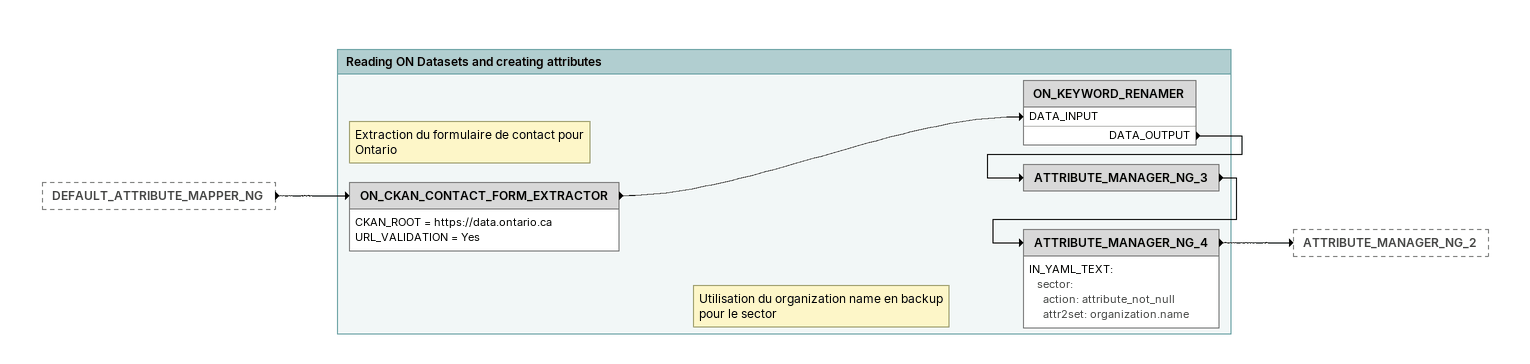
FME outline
DEFAULT_ATTRIBUTE_MAPPER_NG [outside]
    -> ON_CKAN_CONTACT_FORM_EXTRACTOR

Bookmark: Reading ON Datasets and creating attributes
Note: Extraction du formulaire de contact pour Ontario
ON_CKAN_CONTACT_FORM_EXTRACTOR
    CKAN_ROOT = https://data.ontario.ca
    URL_VALIDATION = Yes
    -> ON_KEYWORD_RENAMER [DATA_INPUT]
ON_KEYWORD_RENAMER
    DATA_OUTPUT -> ATTRIBUTE_MANAGER_NG_3
ATTRIBUTE_MANAGER_NG_3
    -> ATTRIBUTE_MANAGER_NG_4
Note: Utilisation du organization name en backup pour le sector
ATTRIBUTE_MANAGER_NG_4
    IN_YAML_TEXT:
      sector:
        action: attribute_not_null
        attr2set: organization.name
    -> ATTRIBUTE_MANAGER_NG_2
